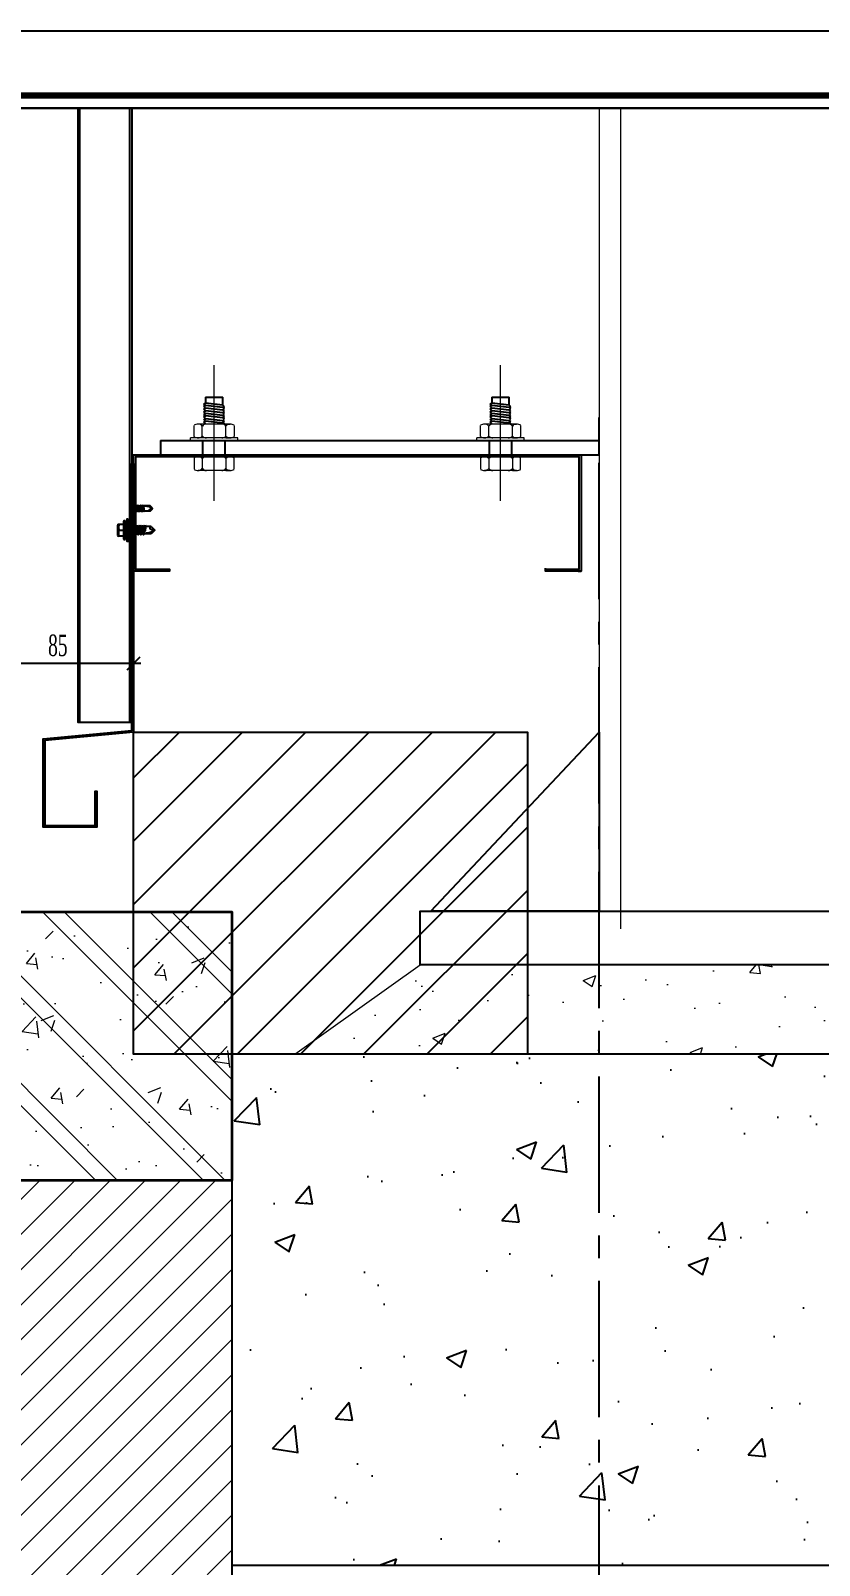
# Model space of a CAD drawing. Header units: inches. Extents: x 1359 to 46357, y -3807 to 191.
# Drawn here: x 27668.9 to 27779, y -903.8 to -689.3 of the extents above; entities that cross this region are included whole.
import ezdxf
from ezdxf.enums import TextEntityAlignment as Align

# ---------------------------------------------------------------- set-up
doc = ezdxf.new("R2010")
doc.units = ezdxf.units.IN
doc.header["$MEASUREMENT"] = 0
doc.linetypes.add('CENTER2', pattern=[28.575, 19.05, -3.175, 3.175, -3.175])
doc.linetypes.add('DASHED2', pattern=[9.525, 6.35, -3.175])
for name, color, linetype in [('2', 2, 'Continuous'), ('2NET-VE', 8, 'Continuous'), ('3', 3, 'Continuous'), ('5', 5, 'Continuous'), ('7', 7, 'Continuous'), ('A-TUONG', 253, 'Continuous'), ('DIM', 8, 'Continuous'), ('flashing', 6, 'Continuous'), ('GIANG', 1, 'Continuous'), ('ROOFING', 4, 'Continuous'), ('STRUCTURE', 1, 'Continuous')]:
    doc.layers.add(name, color=color, linetype=linetype)
for name, color, linetype, lineweight in [('251', 251, 'Continuous', 9), ('8', 8, 'CENTER2', 13), ('A-HATCH', 251, 'Continuous', 9), ('Cat', 1, 'Continuous', 35), ('S-STEEL-BEAM', 3, 'Continuous', 0)]:
    doc.layers.add(name, color=color, linetype=linetype, lineweight=lineweight)
doc.styles.add('ST1', font='vntimeh.shx', dxfattribs={"width": 0.6})
doc.styles.add('ST4', font='VHARIALN.TTF')
doc.dimstyles.new('4', dxfattribs={"dimtxt": 3, "dimasz": 1.8, "dimexe": 0.5, "dimexo": 0.5, "dimgap": 1, "dimtad": 1, "dimdec": 0, "dimlfac": 4, "dimzin": 0, "dimdsep": 46, "dimtxsty": 'ST1', "dimblk": 'OBLIQUE', "dimcen": 1, "dimdle": 1, "dimclrd": 8, "dimclre": 8, "dimclrt": 3, "dimadec": 0, "dimazin": 0, "dimtfac": 1, "dimtdec": 0, "dimtix": 1, "dimtmove": 0, "dimatfit": 3, "dimfxl": 0.18, "dimtfill": 1, "dimtolj": 1, "dimtzin": 0, "dimlwd": -1, "dimlwe": -1, "dimarcsym": 1})

# ---------------------------------------------------------------- blocks, each defined once
blk = doc.blocks.new('*U7')
at = {"layer": '2NET-VE', "ltscale": 0.5}
for p, q in [((0, 8.3), (12.1, 8.3)), ((25.6, 7.4), (25.5, 7.4)), ((0, -8.3), (12.1, -8.3)), ((25.6, -7.4), (25.6, -7.4))]:
    blk.add_line(p, q, dxfattribs=at)
at = {"layer": '7', "linetype": 'Continuous'}
for p, q in [((24.6, 6.4), (25.8, 7.7)), ((25, -6.4), (26.5, 6.4)), ((25.8, 7.7), (26.5, 6.4)), ((26.5, 6.4), (27.7, 7.7)), ((26.9, -6.4), (28.4, 6.4)), ((27.7, 7.7), (28.4, 6.4)), ((28.4, 6.4), (29.7, 7.7)), ((28.9, -6.4), (30.4, 6.4)), ((29.7, 7.7), (30.4, 6.4)), ((30.4, 6.4), (31.6, 7.7)), ((30.8, -6.4), (32.3, 6.4)), ((31.6, 7.7), (32.3, 6.4)), ((32.3, 6.4), (33.5, 7.7)), ((32.7, -6.4), (34.2, 6.4)), ((32.7, -6.4), (34.2, 6.4)), ((33.5, 7.7), (34.2, 6.4)), ((34.2, 6.4), (35.5, 7.7)), ((34.7, -6.4), (36.2, 6.4)), ((35.5, 7.7), (36.2, 6.4)), ((36.2, 6.4), (37.4, 7.7)), ((36.6, -6.4), (38.1, 6.4)), ((36.6, -6.4), (38.1, 6.4)), ((36.6, -6.4), (38.1, 6.4)), ((37.4, 7.7), (38.1, 6.4)), ((38.1, 6.4), (39.3, 7.7)), ((38.5, -6.4), (40, 6.4)), ((39.3, 7.7), (40, 6.4)), ((44.5, 6.4), (40, 6.4)), ((44.5, 6.4), (44.5, -6.4)), ((24.8, -6.4), (24.3, -6.4)), ((25, -6.4), (24.6, -6.4)), ((25, -6.4), (25.7, -7.7)), ((25.7, -7.7), (26.9, -6.4)), ((26.9, -6.4), (27.7, -7.7)), ((27.7, -7.7), (28.9, -6.4)), ((28.9, -6.4), (29.6, -7.7)), ((29.6, -7.7), (30.8, -6.4)), ((30.8, -6.4), (31.5, -7.7)), ((31.5, -7.7), (32.7, -6.4)), ((32.7, -6.4), (33.5, -7.7)), ((33.5, -7.7), (34.7, -6.4)), ((34.7, -6.4), (35.4, -7.7)), ((35.4, -7.7), (36.6, -6.4)), ((36.6, -6.4), (37.3, -7.7)), ((37.3, -7.7), (38.5, -6.4)), ((38.5, -6.4), (44.5, -6.4))]:
    blk.add_line(p, q, dxfattribs=at)
at = {"layer": '8', "linetype": 'Continuous'}
for p, q in [((-10.2, 8.8), (-10.2, 11.9)), ((-10.2, -11.9), (-10.2, 11.9)), ((-0.9, 14.9), (-9.3, 14.9)), ((0, 8.8), (0, 11.9)), ((0, -11.9), (0, 11.9)), ((12.1, -17.6), (12.1, 17.6)), ((12.1, 17.6), (14.1, 17.6)), ((14.1, -17.6), (14.1, 17.6)), ((14.1, 8.8), (14.1, 11.9)), ((14.1, -11.9), (14.1, 11.9)), ((15, 14.9), (23.4, 14.9)), ((24.3, 8.8), (24.3, 11.9)), ((24.3, -11.9), (24.3, 11.9)), ((-1.4, 8.8), (-8.9, 8.8)), ((15.5, 8.8), (22.9, 8.8)), ((-10.2, -8.8), (-10.2, -11.9)), ((-1.4, -8.8), (-8.9, -8.8)), ((0, -8.8), (0, -11.9)), ((14.1, -8.8), (14.1, -11.9)), ((15.5, -8.8), (22.9, -8.8)), ((24.3, -8.8), (24.3, -11.9)), ((-9.3, -14.9), (-0.9, -14.9)), ((12.1, -17.6), (14.1, -17.6)), ((23.4, -14.9), (15, -14.9))]:
    blk.add_line(p, q, dxfattribs=at)
at = {"layer": '8', "ltscale": 10}
blk.add_line((-32.8, 0), (68.2, 0), dxfattribs=at)
at = {"layer": '8', "linetype": 'Continuous'}
for centre, radius, start, end in [((-4.7, 11.9), 5.58, 146.602, 180), ((-6.1, 11.9), 4.1, 180, 228.5476), ((-4.1, 11.9), 4.1, 311.4524, 0), ((-5.6, 11.9), 5.58, 0, 33.398), ((19.7, 11.9), 5.58, 146.602, 180), ((18.2, 11.9), 4.1, 180, 228.5476), ((20.2, 11.9), 4.1, 311.4524, 0), ((18.8, 11.9), 5.58, 0, 33.398), ((-6.1, 5.7), 4.1, 131.4524, 180), ((-4.1, 5.7), 4.1, 0, 48.5476), ((18.2, 5.7), 4.1, 131.4524, 180), ((20.2, 5.7), 4.1, 0, 48.5476), ((-6.1, -5.7), 4.1, 180, 228.5476), ((-6.1, -11.9), 4.1, 131.4524, 180), ((-4.1, -5.7), 4.1, 311.4524, 0), ((-4.1, -11.9), 4.1, 0, 48.5476), ((18.2, -5.7), 4.1, 180, 228.5476), ((18.2, -11.9), 4.1, 131.4524, 180), ((20.2, -5.7), 4.1, 311.4524, 0), ((20.2, -11.9), 4.1, 0, 48.5476), ((-4.7, -11.9), 5.58, 180, 213.398), ((-5.6, -11.9), 5.58, 326.602, 0), ((19.7, -11.9), 5.58, 180, 213.398), ((18.8, -11.9), 5.58, 326.602, 0)]:
    blk.add_arc(centre, radius, start, end, dxfattribs=at)
blk = doc.blocks.new('*U8')
at = {"layer": '2NET-VE', "ltscale": 0.5}
for p, q in [((0, 8.3), (12.1, 8.3)), ((25.6, 7.4), (25.5, 7.4)), ((0, -8.3), (12.1, -8.3)), ((25.6, -7.4), (25.6, -7.4))]:
    blk.add_line(p, q, dxfattribs=at)
at = {"layer": '7', "linetype": 'Continuous'}
for p, q in [((24.6, 6.4), (25.8, 7.7)), ((25, -6.4), (26.5, 6.4)), ((25.8, 7.7), (26.5, 6.4)), ((26.5, 6.4), (27.7, 7.7)), ((26.9, -6.4), (28.4, 6.4)), ((27.7, 7.7), (28.4, 6.4)), ((28.4, 6.4), (29.7, 7.7)), ((28.9, -6.4), (30.4, 6.4)), ((29.7, 7.7), (30.4, 6.4)), ((30.4, 6.4), (31.6, 7.7)), ((30.8, -6.4), (32.3, 6.4)), ((31.6, 7.7), (32.3, 6.4)), ((32.3, 6.4), (33.5, 7.7)), ((32.7, -6.4), (34.2, 6.4)), ((32.7, -6.4), (34.2, 6.4)), ((33.5, 7.7), (34.2, 6.4)), ((34.2, 6.4), (35.5, 7.7)), ((34.7, -6.4), (36.2, 6.4)), ((35.5, 7.7), (36.2, 6.4)), ((36.2, 6.4), (37.4, 7.7)), ((36.6, -6.4), (38.1, 6.4)), ((36.6, -6.4), (38.1, 6.4)), ((36.6, -6.4), (38.1, 6.4)), ((37.4, 7.7), (38.1, 6.4)), ((38.1, 6.4), (39.3, 7.7)), ((38.5, -6.4), (40, 6.4)), ((39.3, 7.7), (40, 6.4)), ((44.5, 6.4), (40, 6.4)), ((44.5, 6.4), (44.5, -6.4)), ((24.8, -6.4), (24.3, -6.4)), ((25, -6.4), (24.6, -6.4)), ((25, -6.4), (25.7, -7.7)), ((25.7, -7.7), (26.9, -6.4)), ((26.9, -6.4), (27.7, -7.7)), ((27.7, -7.7), (28.9, -6.4)), ((28.9, -6.4), (29.6, -7.7)), ((29.6, -7.7), (30.8, -6.4)), ((30.8, -6.4), (31.5, -7.7)), ((31.5, -7.7), (32.7, -6.4)), ((32.7, -6.4), (33.5, -7.7)), ((33.5, -7.7), (34.7, -6.4)), ((34.7, -6.4), (35.4, -7.7)), ((35.4, -7.7), (36.6, -6.4)), ((36.6, -6.4), (37.3, -7.7)), ((37.3, -7.7), (38.5, -6.4)), ((38.5, -6.4), (44.5, -6.4))]:
    blk.add_line(p, q, dxfattribs=at)
at = {"layer": '8', "linetype": 'Continuous'}
for p, q in [((-10.2, 8.8), (-10.2, 11.9)), ((-10.2, -11.9), (-10.2, 11.9)), ((-0.9, 14.9), (-9.3, 14.9)), ((0, 8.8), (0, 11.9)), ((0, -11.9), (0, 11.9)), ((12.1, -17.6), (12.1, 17.6)), ((12.1, 17.6), (14.1, 17.6)), ((14.1, -17.6), (14.1, 17.6)), ((14.1, 8.8), (14.1, 11.9)), ((14.1, -11.9), (14.1, 11.9)), ((15, 14.9), (23.4, 14.9)), ((24.3, 8.8), (24.3, 11.9)), ((24.3, -11.9), (24.3, 11.9)), ((-1.4, 8.8), (-8.9, 8.8)), ((15.5, 8.8), (22.9, 8.8)), ((-10.2, -8.8), (-10.2, -11.9)), ((-1.4, -8.8), (-8.9, -8.8)), ((0, -8.8), (0, -11.9)), ((14.1, -8.8), (14.1, -11.9)), ((15.5, -8.8), (22.9, -8.8)), ((24.3, -8.8), (24.3, -11.9)), ((-9.3, -14.9), (-0.9, -14.9)), ((12.1, -17.6), (14.1, -17.6)), ((23.4, -14.9), (15, -14.9))]:
    blk.add_line(p, q, dxfattribs=at)
at = {"layer": '8', "ltscale": 10}
blk.add_line((-32.8, 0), (68.2, 0), dxfattribs=at)
at = {"layer": '8', "linetype": 'Continuous'}
for centre, radius, start, end in [((-4.7, 11.9), 5.58, 146.602, 180), ((-6.1, 11.9), 4.1, 180, 228.5476), ((-4.1, 11.9), 4.1, 311.4524, 0), ((-5.6, 11.9), 5.58, 0, 33.398), ((19.7, 11.9), 5.58, 146.602, 180), ((18.2, 11.9), 4.1, 180, 228.5476), ((20.2, 11.9), 4.1, 311.4524, 0), ((18.8, 11.9), 5.58, 0, 33.398), ((-6.1, 5.7), 4.1, 131.4524, 180), ((-4.1, 5.7), 4.1, 0, 48.5476), ((18.2, 5.7), 4.1, 131.4524, 180), ((20.2, 5.7), 4.1, 0, 48.5476), ((-6.1, -5.7), 4.1, 180, 228.5476), ((-6.1, -11.9), 4.1, 131.4524, 180), ((-4.1, -5.7), 4.1, 311.4524, 0), ((-4.1, -11.9), 4.1, 0, 48.5476), ((18.2, -5.7), 4.1, 180, 228.5476), ((18.2, -11.9), 4.1, 131.4524, 180), ((20.2, -5.7), 4.1, 311.4524, 0), ((20.2, -11.9), 4.1, 0, 48.5476), ((-4.7, -11.9), 5.58, 180, 213.398), ((-5.6, -11.9), 5.58, 326.602, 0), ((19.7, -11.9), 5.58, 180, 213.398), ((18.8, -11.9), 5.58, 326.602, 0)]:
    blk.add_arc(centre, radius, start, end, dxfattribs=at)
blk = doc.blocks.new('*U71')
at = {"layer": '2', "color": 2, "ltscale": 0.015}
for p, q in [((-65, 248.4), (-65, 250)), ((-65, 1.6), (-65, 0))]:
    blk.add_line(p, q, dxfattribs=at)
blk.add_lwpolyline([(-65, 20), (-63.9, 20), (-63.9, 1.1), (-1.1, 1.1), (-1.1, 248.9), (-63.9, 248.9), (-63.9, 230), (-65, 230), (-65, 250), (0, 250), (0, 0), (-65, 0), (-65, 20), (-63.4, 20)], dxfattribs=at)
at = {"layer": '5'}
for points in [[(8, 235), (0, 235), (0, -10), (8, -10)], [(8, 235), (8, -10)]]:
    blk.add_lwpolyline(points, dxfattribs=at)
at = {"layer": 'GIANG', "xscale": 0.75, "yscale": 0.75, "zscale": 0.75}
for name, p in [('*U8', (-1.1, 205)), ('*U7', (-1.1, 45))]:
    blk.add_blockref(name, p, dxfattribs=at)
blk = doc.blocks.new('*U203')
at = {"layer": 'GIANG', "xscale": 0.005000000000000003, "yscale": 0.005000000000000003, "zscale": 0.005000000000000003, "rotation": 90}
blk.add_blockref('*U71', (0.512, 0.0025), dxfattribs=at)
blk = doc.blocks.new('*U204')
at = {"layer": 'DIM', "color": 0, "linetype": 'ByBlock', "lineweight": -2, "transparency": 16777216}
blk.add_blockref('*U203', (0, 0), dxfattribs=at)
blk = doc.blocks.new('Short_Self_drilling')
at = {"layer": 'STRUCTURE', "color": 1, "linetype": 'Continuous'}
for p, q in [((6.43, 1.74), (-6.43, 1.73)), ((5.14, 3.76), (-5.14, 3.75)), ((-2.57, 2.9), (-5.14, 2.9)), ((-3.43, 3.75), (-3.43, 6.75)), ((3, 7.19), (-3, 7.18)), ((2.57, 2.9), (-2.57, 2.9)), ((-2.14, 2.8), (-2.14, 2.9)), ((6.25, 0), (0, 0)), ((2.15, 2.8), (2.15, 2.9)), ((2.16, -0.5), (2.15, 0.01)), ((5.14, 2.9), (2.57, 2.9)), ((3.43, 3.76), (3.42, 6.76)), ((2.99, -1.17), (-2.7, -0.23)), ((2.99, -2.7), (-2.7, -1.76)), ((2.99, -4.23), (-2.7, -3.28)), ((2.99, -5.75), (-2.7, -4.81)), ((2.99, -7.28), (-2.7, -6.33)), ((-1.91, -7.99), (-2.7, -7.86)), ((-2.14, -1.38), (-2.14, -0.87)), ((-2.14, -2.91), (-2.14, -2.39)), ((-2.14, -4.43), (-2.14, -3.92)), ((-2.13, -5.96), (-2.14, -5.44)), ((-2.14, -12.33), (-2.14, -8.48)), ((-2.13, -7.49), (-2.13, -6.97)), ((3, -8.8), (-1.14, -8.12)), ((2.16, -2.03), (2.16, -1.51)), ((2.16, -3.55), (2.16, -3.04)), ((2.16, -5.08), (2.16, -4.56)), ((2.16, -6.6), (2.16, -6.09)), ((2.16, -8.13), (2.16, -7.61)), ((2.15, -12.31), (2.15, -9.14))]:
    blk.add_line(p, q, dxfattribs=at)
blk.add_lwpolyline([(6.43, 1.31), (6.43, 1.74), (2.14, 2.81), (-2.14, 2.8), (-6.43, 1.73), (-6.43, 1.3)], close=True, dxfattribs=at)
for points in [[(-6.43, 1.3, -0.088869), (-6.25, 0), (0, 0)], [(-0.13, 3.76), (-0.33, 6.23, 0.338878), (-3.14, 6.23), (-3.33, 3.75)], [(3.3, 3.76), (3.1, 6.23, 0.338878), (0.29, 6.23), (0.1, 3.76)], [(-0.08, -14.04), (-1.04, -12.24, -0.148657), (-1.4, -11.2), (-1.95, -7.72, -0.815006), (-1.21, -7.77, 0.150833), (-0.85, -8.68)], [(2.15, -12.31), (0.17, -14.24, -0.333596), (-0.17, -14.24), (-2.14, -12.33)], [(2.15, -12.31), (1.71, -11.7, 0.52242), (0.88, -11.71), (-0.17, -14.24)]]:
    blk.add_lwpolyline(points, format="xyb", dxfattribs=at)
for points in [[(2.99, -1.17), (2.16, -1.51), (-2.14, -0.85), (-2.7, -0.23), (-2.36, 0)], [(2.99, -2.7), (2.16, -3.04), (-2.14, -2.37), (-2.7, -1.76), (-2.14, -1.38), (2.16, -2.03), (2.99, -2.7)], [(2.99, -4.23), (2.16, -4.56), (-2.14, -3.9), (-2.7, -3.28), (-2.14, -2.91), (2.16, -3.55), (2.99, -4.23)], [(2.99, -5.75), (2.16, -6.09), (-2.14, -5.43), (-2.7, -4.81), (-2.14, -4.43), (2.16, -5.08), (2.99, -5.75)], [(2.99, -7.28), (2.16, -7.62), (-2.14, -6.95), (-2.7, -6.33), (-2.13, -5.96), (2.16, -6.6), (2.99, -7.28)], [(-1.82, -8.53), (-2.14, -8.48), (-2.7, -7.86), (-2.13, -7.49), (-1.83, -7.53)], [(-1.26, -7.62), (2.16, -8.13), (3, -8.8)], [(-1.18, 0), (2.16, -0.5), (2.99, -1.17)], [(3, -8.8), (2.16, -9.14), (-0.85, -8.68)]]:
    blk.add_lwpolyline(points, dxfattribs=at)
for centre, radius, start, end in [((-4.99, 3.32), 0.455, 109.79487, 250.26739), ((-3, 6.75), 0.429, 90.03113, 180.03113), ((3, 6.76), 0.429, 0.03113, 90.03113), ((5.07, 3.33), 0.435, 279.72757, 80.33469), ((9.99, 0.17), 3.74, 162.29632, 182.61031)]:
    blk.add_arc(centre, radius, start, end, dxfattribs=at)
blk = doc.blocks.new('HFR-1')
at = {"layer": 'STRUCTURE', "color": 1, "linetype": 'Continuous'}
for p, q in [((-5.5, 0), (5.5, 0)), ((-5.2, 0.8), (-3.4, 1.5)), ((5.2, 0.8), (3.4, 1.5)), ((-2.4, -1.2), (-3, -1.6)), ((-3, -1.6), (-2.4, -1.9)), ((-2.4, -1.9), (-3, -2.3)), ((-3, -2.3), (-2.4, -2.6)), ((-2.4, -2.6), (-3, -3)), ((-3, -3), (-2.4, -3.3)), ((-2.4, -3.3), (-3, -3.7)), ((-3, -3.7), (-2.4, -4.1)), ((-2.4, -4.1), (-3, -4.4)), ((-3, -4.4), (-2.4, -4.8)), ((-2.4, -4.8), (-3, -5.1)), ((-3, -5.1), (-2.4, -5.5)), ((-2.4, -5.5), (-3, -5.8)), ((-3, -5.8), (-2.4, -6.2)), ((-2.4, -6.2), (-3, -6.6)), ((-3, -6.6), (-2.4, -6.9)), ((-2.4, -6.9), (-3, -7.3)), ((-3, -7.3), (-2.4, -7.6)), ((-2.4, -7.6), (-3, -8)), ((-3, -8), (-2.4, -8.3)), ((-2.4, -8.3), (-3, -8.7)), ((-3, -8.7), (-2.4, -9)), ((-2.4, -9), (-3, -9.4)), ((-3, -9.4), (-2.4, -9.7)), ((-2.4, -9.7), (-3, -10.1)), ((-3, -10.1), (-2.4, -10.5)), ((-2.4, -10.5), (-3, -10.8)), ((-3, -10.8), (-2.4, -11.2)), ((-2.4, -11.2), (-3, -11.5)), ((-3, -11.5), (-2.4, -11.9)), ((-2.9, -1.6), (2.9, -1.4)), ((-2.9, -2.3), (2.9, -2.1)), ((-2.9, -3), (2.9, -2.8)), ((-2.9, -3.7), (2.9, -3.6)), ((-2.9, -4.4), (2.9, -4.3)), ((-2.9, -5.1), (2.9, -5)), ((-2.9, -5.9), (2.9, -5.7)), ((-2.9, -6.6), (2.9, -6.4)), ((-2.9, -7.3), (2.9, -7.1)), ((-2.9, -8), (2.9, -7.8)), ((-2.9, -8.7), (2.9, -8.5)), ((-2.9, -9.4), (2.9, -9.2)), ((-2.9, -10.1), (1.5, -10)), ((-2.9, -10.8), (1.3, -10.7)), ((-2.9, -11.5), (0.9, -11.4)), ((-2.5, -17.4), (-2.5, -11.8)), ((2.4, -1.1), (-2.4, -1.2)), ((2.4, -1.8), (-2.4, -1.9)), ((-2.4, -1.9), (2.4, -1.8)), ((-2.4, -2.6), (2.4, -2.5)), ((2.4, -2.5), (-2.4, -2.6)), ((-2.4, -3.3), (2.4, -3.2)), ((2.4, -3.2), (-2.4, -3.3)), ((-2.4, -4.1), (2.4, -3.9)), ((2.4, -3.9), (-2.4, -4.1)), ((-2.4, -4.8), (2.4, -4.6)), ((2.4, -4.6), (-2.4, -4.8)), ((-2.4, -5.5), (2.4, -5.3)), ((2.4, -5.3), (-2.4, -5.5)), ((-2.4, -6.2), (2.4, -6)), ((2.4, -6), (-2.4, -6.2)), ((-2.4, -6.9), (2.4, -6.8)), ((2.4, -6.8), (-2.4, -6.9)), ((-2.4, -7.6), (2.4, -7.5)), ((2.4, -7.5), (-2.4, -7.6)), ((-2.4, -8.3), (2.4, -8.2)), ((2.4, -8.2), (-2.4, -8.3)), ((-2.4, -9), (2.4, -8.9)), ((2.4, -8.9), (-2.4, -9)), ((-2.4, -9.7), (2.4, -9.6)), ((2.4, -9.6), (-2.4, -9.7)), ((1.4, -10.3), (-2.4, -10.5)), ((-2.4, -10.5), (1.4, -10.3)), ((-2.4, -11.2), (1.1, -11.1)), ((1.1, -11.1), (-2.4, -11.2)), ((-2.4, -11.9), (0.4, -11.8)), ((1.6, -16.1), (2.3, -10.2)), ((2.2, -10), (2.9, -10)), ((2.2, -11), (2.4, -11)), ((2.4, -11), (2.2, -11)), ((2.2, -11.4), (2.9, -11.4)), ((2.2, -11.7), (2.4, -11.7)), ((2.4, -10.3), (2.3, -10.3)), ((2.3, -10.3), (2.4, -10.3)), ((2.3, -10.7), (2.9, -10.7)), ((2.9, -1.4), (2.4, -1.1)), ((2.4, -1.8), (2.9, -1.4)), ((2.9, -2.1), (2.4, -1.8)), ((2.4, -2.5), (2.9, -2.1)), ((2.9, -2.8), (2.4, -2.5)), ((2.4, -3.2), (2.9, -2.8)), ((2.9, -3.6), (2.4, -3.2)), ((2.4, -3.9), (2.9, -3.6)), ((2.9, -4.3), (2.4, -3.9)), ((2.4, -4.6), (2.9, -4.3)), ((2.9, -5), (2.4, -4.6)), ((2.4, -5.3), (2.9, -5)), ((2.9, -5.7), (2.4, -5.3)), ((2.4, -6), (2.9, -5.7)), ((2.9, -6.4), (2.4, -6)), ((2.4, -6.8), (2.9, -6.4)), ((2.9, -7.1), (2.4, -6.8)), ((2.4, -7.5), (2.9, -7.1)), ((2.9, -7.8), (2.4, -7.5)), ((2.4, -8.2), (2.9, -7.8)), ((2.9, -8.5), (2.4, -8.2)), ((2.4, -8.9), (2.9, -8.5)), ((2.9, -9.2), (2.4, -8.9)), ((2.4, -9.6), (2.9, -9.2)), ((2.9, -10), (2.4, -9.6)), ((2.4, -10.3), (2.9, -10)), ((2.9, -10.7), (2.4, -10.3)), ((2.4, -11), (2.9, -10.7)), ((2.9, -11.4), (2.4, -11)), ((2.4, -11.7), (2.9, -11.4)), ((2.5, -17.4), (2.5, -11.7)), ((-2.5, -17.4), (-2, -16.7)), ((-2.5, -17.4), (-0.2, -19.7)), ((-1, -16.7), (0.2, -19.7)), ((0.1, -19.4), (1.2, -17.3)), ((0.2, -19.7), (2.5, -17.4))]:
    blk.add_line(p, q, dxfattribs=at)
at = {"layer": 'STRUCTURE', "color": 1, "linetype": 'Continuous', "ltscale": 8}
for p in [(-3.4, 1.5), (3.4, 1.5)]:
    blk.add_line(p, (0, 1.5), dxfattribs=at)
at = {"layer": 'STRUCTURE', "color": 1, "linetype": 'DASHED2'}
for p in [(-1.9, 1.5), (1.9, 1.5)]:
    blk.add_line(p, (0, 0), dxfattribs=at)
at = {"layer": 'STRUCTURE', "color": 1, "linetype": 'Continuous', "ltscale": 8}
for centre, start, end in [((-4.7, 0.2), 130.41, 194.8062), ((4.7, 0.2), 345.1938, 49.59)]:
    blk.add_arc(centre, 0.801, start, end, dxfattribs=at)
at = {"layer": 'STRUCTURE', "color": 1, "linetype": 'Continuous'}
for centre, radius, start, end in [((-7.3, -9), 9.14, 58.065, 78.8402), ((5.1, -3.8), 3.83, 84.2039, 134.3621), ((-0.5, -10.1), 1.93, 296.6041, 355.3922), ((1.9, -10.3), 0.444, 15.9762, 172.6971), ((-1.5, -17.1), 0.59, 34.2302, 144.5641), ((0, -19.4), 0.331, 231.6348, 305.4287), ((-0.6, -16), 2.2, 324.0048, 357.8268)]:
    blk.add_arc(centre, radius, start, end, dxfattribs=at)
blk = doc.blocks.new('A$C4AE13D6C')
at = {"layer": 'A-HATCH', "linetype": 'ByBlock'}
h = blk.add_hatch(dxfattribs=at)
h.set_pattern_fill('1BETONG2-BOP', color=256, scale=3.333333, style=0, pattern_type=2)
h.set_pattern_definition([(50, (-1081080.09, -231003.236), (23.90867275, -2.09173783), [2.5, -27.5]), (355, (-1081080.09, -231003.236), (-4.62504445, 25.0730711), [2, -22]), (100.4514, (-1081078.098, -231003.41), (19.28364606, 22.98131807), [2.124673, -23.37140373]), (46.1842, (-1081080.09, -230996.57), (35.5747016, -5.5173005), [3.75, -41.25]), (96.6356, (-1081077.126, -230997.03), (31.1554235, 32.4705957), [3.1870096, -35.0571]), (351.1842, (-1081080.09, -230996.57), (31.1553982, 32.47062), [3, -33]), (21, (-1081076.757, -230998.236), (19.89690174, -13.4206297), [2.5, -27.5]), (226, (-1081076.757, -230998.236), (22.39607075, -12.1846603), [2, -22]), (71.4514, (-1081075.099, -230999.354), (28.00742095, 10.75101656), [2.124673, -23.37140373]), (67.5, (-1081080.09, -231003.236), (-5.19720611, 9.81248206), [0, -21.73333333, 0, -22.33333333, 0, -22.08333333]), (4.5, (-1081080.09, -231003.236), (9.4450308, 12.67010628), [0, -12.73333333, 0, -21.23333333, 0, -8.41666667]), (327.5, (-1081087.5235, -231003.236), (17.794081206, -0.75182906), [0, -8.33333333, 0, -26, 0, -34.5]), (317.5, (-1081090.857, -231003.236), (19.43953898, 3.33683274), [0, -10.83333333, 0, -17.26666667, 0, -24.5]), (315, (-1081080.09, -231003.236), (10.01734607, 10.01734607), []), (315, (-1081080.09, -230999.152), (10.01734607, 10.01734607), [])])
h.paths.add_polyline_path([(33.33, 283.33), (33.33, 333.33), (366.67, 333.33), (366.67, 283.33)])
h = blk.add_hatch(dxfattribs=at)
h.set_pattern_fill('ANSI31', color=256, scale=37, style=0)
h.set_pattern_definition([(45, (-1081080.09, -230953.236), (-3.270368863, 3.270368863), [])])
h.paths.add_polyline_path([(366.67, 100), (293.33, 100), (293.33, 283.33), (366.67, 283.33)])
at = {"color": 8}
for points in [[(33.33, 333.33), (366.67, 333.33), (366.67, 283.33), (33.33, 283.33)], [(293.33, 283.33), (366.67, 283.33), (366.67, 100), (293.33, 100)]]:
    blk.add_lwpolyline(points, close=True, dxfattribs=at)
at = {"layer": 'A-TUONG', "color": 0, "linetype": 'ByBlock'}
blk.add_lwpolyline([(366.67, 100), (293.33, 100), (293.33, 283.33), (366.67, 283.33)], close=True, dxfattribs=at)
at = {"layer": 'Cat', "linetype": 'ByBlock'}
blk.add_lwpolyline([(33.33, 283.33), (33.33, 333.33), (366.67, 333.33), (366.67, 283.33)], close=True, dxfattribs=at)
blk = doc.blocks.new('A2SBCVN-D')
at = {"layer": '2', "color": 157, "linetype": 'Continuous'}
blk.add_lwpolyline([(0, 420), (594, 420), (594, 0), (0, 0)], close=True, dxfattribs=at)
at = {"layer": '2', "color": 167, "linetype": 'Continuous', "const_width": 0.871}
blk.add_lwpolyline([(10.59, 9.07), (583.41, 9.07), (583.41, 410.93), (10.59, 410.93)], close=True, dxfattribs=at)
at = {"layer": '2', "color": 147, "linetype": 'Continuous'}
blk.add_lwpolyline([(12.33, 10.81), (581.67, 10.81), (581.67, 409.19), (12.33, 409.19)], close=True, dxfattribs=at)
at = {"layer": '3', "ltscale": 0.5, "style": 'ST4'}
for tag, p in [('TENBANVE', (551.34, 319.39)), ('STT', (569.26, 24.56))]:
    blk.add_attdef(tag, text='', height=3, dxfattribs=at).set_placement(p, align=Align.MIDDLE_CENTER)
blk = doc.blocks.new('_Oblique')
at = {"color": 0, "linetype": 'ByBlock', "lineweight": -2}
blk.add_line((-0.5, -0.5), (0.5, 0.5), dxfattribs=at)
blk = doc.blocks.new('*D401')
at = {"color": 8, "linetype": 'Continuous', "transparency": 16777216}
for p, q in [((27662.09, -764.43), (27662.09, -778.24)), ((27683.25, -765.35), (27683.25, -778.24)), ((27684.25, -777.74), (27661.09, -777.74))]:
    blk.add_line(p, q, dxfattribs=at)
at = {"layer": 'Defpoints', "color": 0, "transparency": 16777216}
for p in [(27662.09, -763.93), (27683.25, -764.85), (27662.09, -777.74)]:
    blk.add_point(p, dxfattribs=at)
at = {"color": 8, "transparency": 16777216, "xscale": 1.8, "yscale": 1.8, "zscale": 1.8, "rotation": 180}
blk.add_blockref('_Oblique', (27662.09, -777.74), dxfattribs=at)
at = {"color": 8, "transparency": 16777216, "xscale": 1.8, "yscale": 1.8, "zscale": 1.8}
blk.add_blockref('_Oblique', (27683.25, -777.74), dxfattribs=at)
at = {"color": 3, "transparency": 16777216, "insert": (27672.67, -775.24), "char_height": 3, "attachment_point": 5, "style": 'ST1', "bg_fill": 3, "box_fill_scale": 1.25, "bg_fill_color": 256, "bg_fill_true_color": 13158600, "bg_fill_transparency": 0}
blk.add_mtext('\\A1;85', dxfattribs=at)

msp = doc.modelspace()

# ---------------------------------------------------------------- hatches: boundary and pattern name
at = {"layer": '8', "ltscale": 5}
h = msp.add_hatch(dxfattribs=at)
h.set_pattern_fill('AR-CONC', color=256, scale=2.5)
h.set_pattern_definition([(50, (122224.289, -114819.768), (17.9315046, -1.5688034), [1.875, -20.625]), (355, (122224.289, -114819.768), (-3.4687833, 18.8048033), [1.5, -16.5]), (100.451444, (122225.783, -114819.899), (14.4627212, 17.2359998), [1.5935048, -17.5285528]), (46.1842, (122224.289, -114814.768), (26.6810333, -4.137982), [2.8125, -30.9375]), (96.635635, (122226.512, -114815.113), (23.3665486, 24.352965), [2.3902586, -26.292844]), (351.184164, (122224.29, -114814.768), (23.3665486, 24.352965), [2.25, -24.75]), (21, (122226.789, -114816.018), (14.9226763, -10.0654723), [1.875, -20.625]), (326, (122226.789, -114816.018), (6.0828833, 18.1287511), [1.5, -16.5]), (71.451445, (122228.032, -114816.857), (21.0055594, 8.0632788), [1.5935048, -17.5285528]), (37.5, (122224.289, -114819.768), (0.30399638, 8.32234635), [0, -16.3, 0, -16.75, 0, -16.5625]), (7.5, (122224.289, -114819.768), (6.57673844, 9.8602928), [0, -9.55, 0, -15.925, 0, -6.3125]), (327.5, (122218.714, -114819.768), (13.3455609, -0.5638718), [0, -6.25, 0, -19.5, 0, -25.875]), (317.5, (122216.214, -114819.768), (14.5796542, 2.5026246), [0, -8.125, 0, -12.95, 0, -18.375])])
h.paths.add_polyline_path([(27816.129, -832.3511), (27816.129, -819.8511), (27723.2488, -819.8511), (27705.7689, -832.3511)])
at = {"layer": 'DIM', "ltscale": 5}
h = msp.add_hatch(dxfattribs=at)
h.set_pattern_fill('ANSI31', color=8, scale=50)
h.set_pattern_definition([(45, (1818335.6606, -2105654.46), (-4.419417382, 4.419417382), [])])
h.paths.add_polyline_path([(27683.2479, -787.3511), (27738.2479, -787.3511), (27738.2479, -832.3288), (27683.2479, -832.3288)])
at = {"layer": 'flashing'}
h = msp.add_hatch(dxfattribs=at)
h.set_pattern_fill('AR-CONC', color=8, scale=4.017857, style=0)
h.set_pattern_definition([(50, (-6658.293, 7446.086), (28.81849, -2.521291), [3.013393, -33.147321]), (355, (-6658.293, 7446.086), (-5.57483, 30.222005), [2.410714, -26.517857]), (100.4514, (-6655.892, 7445.876), (23.24368, 27.700696), [2.56099, -28.170888]), (46.1842, (-6658.293, 7454.12), (42.88022, -6.650318), [4.52009, -49.72098]), (96.6356, (-6654.72, 7453.567), (37.55341, 39.138664), [3.841485, -42.256326]), (351.1842, (-6658.293, 7454.12), (37.55338, 39.138694), [3.61607, -39.776786]), (21, (-6654.276, 7452.113), (23.982873, -16.176652), [3.013393, -33.147321]), (326, (-6654.276, 7452.113), (9.776062, 29.135493), [2.410714, -26.517857]), (71.4514, (-6652.277, 7450.765), (33.758945, 12.958815), [2.56099, -28.170888]), (37.5, (-6658.293, 7446.086), (0.4885656, 13.3751995), [0, -26.1964286, 0, -26.919643, 0, -26.6183036]), (7.5, (-6658.293, 7446.086), (10.569758, 15.846899), [0, -15.348214, 0, -25.59375, 0, -10.145089]), (327.5, (-6667.253, 7446.086), (21.448223, -0.9062225), [0, -10.044643, 0, -31.339286, 0, -41.5848214]), (317.5, (-6671.271, 7446.086), (23.431587, 4.022075), [0, -13.058036, 0, -20.8125, 0, -29.53125])])
h.paths.add_polyline_path([(27816.129, -832.3288), (27696.9645, -832.3288), (27696.9645, -903.7575), (27816.129, -903.7575)])

# ---------------------------------------------------------------- linework, layer by layer
at = {"color": 8, "linetype": 'CENTER2'}
msp.add_line((27748.2479, -997.3645, 0.0001), (27748.2479, -742.7429, -0.0009), dxfattribs=at)
at = {"color": 8}
for points in [[(27307.44, -700.1506), (27816.129, -700.1506), (27816.129, -1098.5305), (27307.44, -1098.5305)], [(27816.129, -832.3288), (27696.9645, -832.3288), (27696.9645, -903.7575), (27816.129, -903.7575)]]:
    msp.add_lwpolyline(points, close=True, dxfattribs=at)
at = {"layer": '2', "elevation": 0}
for points in [[(27748.2488, -812.3511), (27724.7488, -812.3511), (27748.2488, -787.3511), (27748.2488, -787.3511), (27748.2488, -812.3511)], [(27816.129, -819.8511), (27723.2488, -819.8511), (27723.2488, -812.3511), (27816.129, -812.3511)]]:
    msp.add_lwpolyline(points, dxfattribs=at)
at = {"layer": '251', "elevation": 0}
msp.add_lwpolyline([(27816.129, -832.3511), (27705.7689, -832.3511), (27723.2488, -819.8511), (27816.129, -819.8511)], dxfattribs=at)
at = {"layer": '7', "color": 8, "ltscale": 5}
msp.add_lwpolyline([(27683.2479, -787.3511), (27738.2479, -787.3511), (27738.2479, -832.3288), (27683.2479, -832.3288)], close=True, dxfattribs=at)
at = {"layer": 'flashing'}
msp.add_lwpolyline([(27683.2479, -787.3511), (27670.8694, -788.4937), (27670.8694, -800.3874), (27677.8694, -800.3874), (27677.8694, -795.5957), (27678.1194, -795.5957), (27678.1194, -800.6374), (27670.6194, -800.6374), (27670.6194, -788.2619), (27682.9952, -787.1195), (27682.9948, -749.7916), (27683.2449, -749.7916), (27683.2479, -787.3511)], dxfattribs=at)
at = {"layer": 'ROOFING', "color": 3}
for points in [[(27682.9949, -785.9943), (27675.4949, -785.9943), (27675.4949, -700.1506)], [(27675.7449, -785.9943), (27675.7449, -700.1506)], [(27682.7449, -785.9943), (27682.7449, -700.1506)], [(27682.9949, -700.1506), (27682.9949, -785.9943)]]:
    msp.add_lwpolyline(points, dxfattribs=at)
at = {"layer": 'S-STEEL-BEAM', "color": 2, "linetype": 'Continuous', "lineweight": 0}
for p, q in [((27748.2488, -700.1506), (27748.2488, -814.8512)), ((27751.2488, -700.1506), (27751.2488, -814.8512))]:
    msp.add_line(p, q, dxfattribs=at)

# ---------------------------------------------------------------- block references
at = {"color": 8, "extrusion": (0, 0, -1), "xscale": -0.1492098715971224, "yscale": 0.1492098723247182, "zscale": -0.1492098723296052, "rotation": 270}
msp.add_blockref('HFR-1', (-27682.9697, -756.0937), dxfattribs=at)
at = {"color": 1, "xscale": 0.2400000002512921, "yscale": 0.2399999997578561, "zscale": 0.2399999999999999, "rotation": 89.9688725008098}
msp.add_blockref('Short_Self_drilling', (27682.7449, -759.1426), dxfattribs=at)
at = {"color": 8, "xscale": 0.75, "yscale": 0.7499999999708962, "zscale": 0.75}
msp.add_blockref('A$C4AE13D6C', (27421.9638, -1062.4697), dxfattribs=at)
at = {"layer": '2'}
msp.add_blockref('A2SBCVN-D', (27295.1089, -1109.3405), dxfattribs=at)
at = {"layer": 'DIM', "xscale": 50, "yscale": 50, "zscale": 50}
msp.add_blockref('*U204', (27720.146, -748.724), dxfattribs=at)

# ---------------------------------------------------------------- next in the draw order: dimensions: what is measured, and where the dimension line sits
at = {"color": 8}
dim = msp.add_linear_dim(base=(27662.0931, -777.7442), p1=(27683.2479, -764.8512), p2=(27662.0931, -763.9264), dimstyle='4', dxfattribs=at)
dim.commit()
dim.dimension.update_dxf_attribs({"geometry": '*D401', "text_midpoint": (27672.6705, -775.2442)})

doc.saveas('drawing.dxf')
